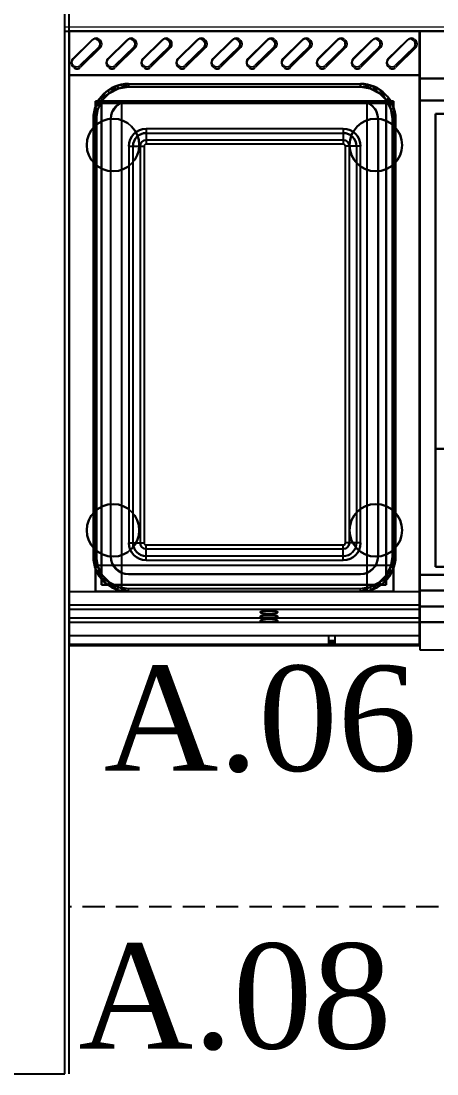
# Model space of a CAD drawing. Header units: millimetres. Extents: x -718 to 7948, y 6082 to 9415.
# Drawn here: x 5716.2 to 5763.7, y 7638.9 to 7759.2 of the extents above; entities that cross this region are included whole.
import ezdxf

# ---------------------------------------------------------------- set-up
doc = ezdxf.new("R2010")
doc.units = ezdxf.units.MM
doc.linetypes.add('DASHED', pattern=[19.05, 12.7, -6.35])
for name, color, linetype in [('-DWG_ANA', 7, 'Continuous'), ('BYT_SERAMİK', 200, 'Continuous'), ('dograma', 124, 'Continuous'), ('GÖRÜNÜŞ', 253, 'Continuous'), ('TARAMA', 252, 'Continuous'), ('ZZCAD_2D_FIG', 7, 'Continuous'), ('ZZCAD_3D_FIG', 7, 'Continuous'), ('ZZCAD_CONTOUR', 4, 'Continuous'), ('ZZCAD_VOLUME', 1, 'Continuous')]:
    doc.layers.add(name, color=color, linetype=linetype)
doc.layers.add('BYT_ALÇIPAN', color=20, linetype='Continuous', lineweight=13)
doc.layers.get('TARAMA').off()
doc.styles.get("Standard").update_dxf_attribs({"font": 'arial.ttf'})

# ---------------------------------------------------------------- blocks, each defined once
blk = doc.blocks.new('A$C20177BDF')
at = {"layer": 'ZZCAD_2D_FIG', "color": 0}
for p, q in [((0, 3.15), (0, 70.65)), ((0, 70.65), (80, 70.65)), ((80, 65.25), (0, 65.25)), ((0, 62.73), (80, 62.73)), ((78.2, 61.2), (1.8, 61.2)), ((1.8, 61.2), (1.8, 9.45)), ((14.7, 22.95), (1.8, 22.95)), ((14.7, 8.55), (0, 8.55)), ((1.8, 9.45), (14.7, 9.45)), ((80, 3.15), (0, 3.15))]:
    blk.add_line(p, q, dxfattribs=at)
at = {"layer": 'ZZCAD_3D_FIG', "color": 0}
for p, q in [((0, 4.95, 72.9), (0, 70.65, 72.9)), ((80, 62.73, 76.5), (0, 62.73, 76.5)), ((0, 8.55, 76.5), (80, 8.55, 76.5))]:
    blk.add_line(p, q, dxfattribs=at)
at = {"layer": 'ZZCAD_3D_FIG', "color": 0, "extrusion": (1, 0, 0)}
blk.add_line((0, 6.75, 61.02), (0, 6.75, 72.98), dxfattribs=at)
at = {"layer": 'ZZCAD_3D_FIG', "color": 0, "extrusion": (0, -1, 0)}
blk.add_line((0, 6.75, 60.3), (0, 6.75, 13.5), dxfattribs=at)
at = {"layer": 'ZZCAD_3D_FIG', "color": 0}
for points, invisible_edges in [([(0, 65.25, 76.5), (0, 65.25, 77.4), (0, 70.65, 79.2)], 12), ([(0, 70.65, 79.2), (0, 70.65, 13.5), (0, 3.15, 13.5)], 12), ([(0, 3.15, 13.5), (0, 70.65, 13.5), (80, 70.65, 13.5)], 12), ([(80, 70.65, 13.5), (80, 3.15, 13.5), (0, 3.15, 13.5)], 12), ([(0, 70.65, 13.5), (0, 70.65, 79.2), (80, 70.65, 79.2)], 12), ([(80, 70.65, 79.2), (80, 70.65, 13.5), (0, 70.65, 13.5)], 12), ([(80, 70.65, 79.2), (0, 70.65, 79.2), (80, 65.25, 77.4)], 2), ([(0, 70.65, 79.2), (0, 65.25, 77.4), (80, 65.25, 77.4)], 12), ([(0, 6.75, 60.3), (0, 6.75, 61.02), (0, 65.25, 76.5)], 14), ([(0, 4.95, 72.9), (0, 3.15, 76.5), (0, 65.25, 76.5)], 13), ([(0, 3.15, 76.5), (1.8, 61.2, 76.5), (0, 65.25, 76.5)], 3), ([(0, 65.25, 76.5), (1.8, 61.2, 76.5), (78.2, 61.2, 76.5)], 13), ([(0, 65.25, 76.5), (78.2, 61.2, 76.5), (80, 65.25, 76.5)], 3), ([(80, 65.25, 77.4), (0, 65.25, 77.4), (0, 65.25, 76.5)], 12), ([(0, 65.25, 76.5), (80, 65.25, 76.5), (80, 65.25, 77.4)], 12), ([(1.8, 61.2, 76.5), (0, 3.15, 76.5), (1.8, 9.45, 76.5)], 3), ([(1.8, 9.45, 76.5), (1.8, 61.2, 40.5), (1.8, 61.2, 76.5)], 1), ([(1.8, 61.2, 40.5), (1.8, 22.95, 63), (1.8, 22.95, 40.5)], 1), ([(78.2, 22.95, 40.5), (78.2, 61.2, 40.5), (1.8, 61.2, 40.5)], 12), ([(78.2, 22.95, 40.5), (1.8, 61.2, 40.5), (1.8, 22.95, 40.5)], 1), ([(78.2, 61.2, 40.5), (1.8, 61.2, 76.5), (1.8, 61.2, 40.5)], 1), ([(1.8, 61.2, 76.5), (78.2, 61.2, 40.5), (78.2, 61.2, 76.5)], 1), ([(1.8, 22.95, 63), (1.8, 9.45, 76.5), (1.8, 9.45, 67.5)], 1), ([(78.2, 9.45, 67.5), (78.2, 22.95, 63), (1.8, 9.45, 67.5)], 2), ([(78.2, 22.95, 63), (1.8, 22.95, 63), (1.8, 9.45, 67.5)], 12), ([(78.2, 22.95, 63), (1.8, 22.95, 40.5), (1.8, 22.95, 63)], 1), ([(78.2, 22.95, 63), (78.2, 22.95, 40.5), (1.8, 22.95, 40.5)], 12), ([(1.8, 9.45, 76.5), (0, 3.15, 76.5), (80, 3.15, 76.5)], 13), ([(1.8, 9.45, 76.5), (80, 3.15, 76.5), (78.2, 9.45, 76.5)], 3), ([(1.8, 9.45, 76.5), (78.2, 9.45, 67.5), (1.8, 9.45, 67.5)], 1), ([(78.2, 9.45, 67.5), (1.8, 9.45, 76.5), (78.2, 9.45, 76.5)], 1), ([(0, 6.75, 61.02), (0, 4.95, 64.44), (0, 4.95, 72.9)], 13), ([(0, 6.75, 61.02), (0, 3.15, 64.44), (0, 4.95, 64.44)], 13), ([(0, 6.75, 61.02), (0, 3.15, 61.02), (0, 3.15, 64.44)], 12), ([(0, 3.15, 13.5), (0, 3.15, 60.3), (0, 6.75, 60.3)], 12), ([(80, 3.15, 61.02), (0, 3.15, 61.02), (80, 6.75, 61.02)], 2), ([(80, 6.75, 61.02), (0, 3.15, 61.02), (0, 6.75, 61.02)], 1), ([(80, 6.75, 61.02), (0, 6.75, 61.02), (0, 6.75, 60.3)], 12), ([(80, 6.75, 61.02), (0, 6.75, 60.3), (80, 6.75, 60.3)], 1), ([(80, 3.15, 60.3), (0, 6.75, 60.3), (0, 3.15, 60.3)], 1), ([(0, 6.75, 60.3), (80, 3.15, 60.3), (80, 6.75, 60.3)], 1), ([(0, 4.95, 72.9), (0, 3.15, 72.9), (0, 3.15, 76.5)], 12), ([(80, 3.15, 72.9), (0, 3.15, 72.9), (0, 4.95, 72.9)], 12), ([(80, 3.15, 72.9), (0, 4.95, 72.9), (80, 4.95, 72.9)], 1), ([(80, 4.95, 64.44), (0, 4.95, 72.9), (0, 4.95, 64.44)], 1), ([(0, 4.95, 72.9), (80, 4.95, 64.44), (80, 4.95, 72.9)], 1), ([(80, 4.95, 64.44), (0, 3.15, 64.44), (80, 3.15, 64.44)], 1), ([(0, 3.15, 64.44), (80, 4.95, 64.44), (0, 4.95, 64.44)], 1), ([(80, 3.15, 60.3), (0, 3.15, 60.3), (0, 3.15, 13.5)], 12), ([(0, 3.15, 13.5), (80, 3.15, 13.5), (80, 3.15, 60.3)], 12), ([(80, 3.15, 64.44), (0, 3.15, 64.44), (80, 3.15, 61.02)], 2), ([(0, 3.15, 64.44), (0, 3.15, 61.02), (80, 3.15, 61.02)], 12), ([(80, 3.15, 76.5), (0, 3.15, 72.9), (80, 3.15, 72.9)], 1), ([(80, 3.15, 76.5), (0, 3.15, 76.5), (0, 3.15, 72.9)], 12)]:
    blk.add_3dface(points, dxfattribs=dict(at, invisible_edges=invisible_edges))
at = {"layer": 'ZZCAD_CONTOUR'}
for p, q in [((80, 70.65), (0, 70.65)), ((0, 70.65), (0, 0)), ((0, 0), (80, 0))]:
    blk.add_line(p, q, dxfattribs=at)
at = {"layer": 'ZZCAD_VOLUME', "color": 0}
for p, q in [((80, 70.65), (0, 70.65)), ((0, 70.65), (0, 0)), ((0, 0), (80, 0))]:
    blk.add_line(p, q, dxfattribs=at)
for points in [[(0, 0), (80, 0), (80, 70.65), (0, 70.65)], [(0, 0, 79.2), (80, 0, 79.2), (80, 70.65, 79.2), (0, 70.65, 79.2)]]:
    blk.add_3dface(points, dxfattribs=at)
blk = doc.blocks.new('A$C40AF36AE')
at = {"layer": 'ZZCAD_2D_FIG', "color": 7, "linetype": 'Continuous', "lineweight": -3}
for p, q in [((24.21, 79.6), (24.21, 84.6)), ((24.21, 84.6), (64.21, 84.6)), ((64.21, 79.6), (64.21, 84.6)), ((24.21, 15.6), (24.21, 79.6)), ((24.21, 79.6), (64.21, 79.6)), ((64.21, 15.6), (64.21, 79.6)), ((28.61, 77.84), (29.73, 78.41)), ((28.82, 77.54), (29.73, 78.41)), ((29.73, 78.41), (30.96, 78.6)), ((29.84, 78.06), (29.73, 78.41)), ((29.84, 78.06), (30.96, 78.6)), ((29.84, 78.06), (30.96, 78.24)), ((30.96, 78.24), (30.96, 78.6)), ((30.96, 78.6), (57.46, 78.6)), ((30.96, 78.24), (57.46, 78.24)), ((57.46, 78.24), (57.46, 78.6)), ((57.46, 78.6), (58.7, 78.41)), ((57.46, 78.24), (58.7, 78.41)), ((57.46, 78.24), (58.58, 78.06)), ((58.58, 78.06), (58.7, 78.41)), ((58.7, 78.41), (59.6, 77.54)), ((58.7, 78.41), (59.81, 77.84)), ((27.73, 76.95), (28.61, 77.84)), ((27.73, 76.95), (28.82, 77.54)), ((28.02, 76.74), (28.82, 77.54)), ((28.82, 77.54), (28.61, 77.84)), ((28.82, 77.54), (29.84, 78.06)), ((58.58, 78.06), (59.6, 77.54)), ((59.6, 77.54), (59.81, 77.84)), ((60.4, 76.74), (59.6, 77.54)), ((60.4, 76.74), (59.81, 77.84)), ((60.7, 76.95), (59.81, 77.84)), ((26.96, 74.6), (27.16, 75.84)), ((27.16, 75.84), (27.73, 76.95)), ((27.16, 75.84), (28.02, 76.74)), ((27.16, 75.84), (27.5, 75.73)), ((27.5, 75.73), (28.02, 76.74)), ((27.73, 76.95), (28.02, 76.74)), ((29.11, 75.37), (29.55, 76.02)), ((29.55, 76.02), (30.2, 76.45)), ((30.2, 76.45), (30.96, 76.6)), ((30.96, 76.6), (57.46, 76.6)), ((57.46, 76.6), (58.23, 76.45)), ((58.23, 76.45), (58.88, 76.02)), ((59.31, 75.37), (58.88, 76.02)), ((60.4, 76.74), (60.7, 76.95)), ((60.92, 75.73), (60.4, 76.74)), ((60.92, 75.73), (60.7, 76.95)), ((61.27, 75.84), (60.7, 76.95)), ((60.92, 75.73), (61.27, 75.84)), ((61.1, 74.6), (61.27, 75.84)), ((61.46, 74.6), (61.27, 75.84)), ((26.96, 74.6), (27.5, 75.73)), ((26.96, 24.6), (26.96, 74.6)), ((26.96, 74.6), (27.33, 74.6)), ((27.33, 74.6), (27.5, 75.73)), ((27.33, 24.6), (27.33, 74.6)), ((28.96, 74.6), (29.11, 75.37)), ((28.96, 24.6), (28.96, 74.6)), ((59.46, 74.6), (59.31, 75.37)), ((59.46, 24.6), (59.46, 74.6)), ((61.1, 74.6), (60.92, 75.73)), ((61.1, 24.6), (61.1, 74.6)), ((61.1, 74.6), (61.46, 74.6)), ((61.46, 24.6), (61.46, 74.6)), ((26.96, 24.6), (27.33, 24.6)), ((27.16, 23.37), (26.96, 24.6)), ((27.16, 23.37), (27.33, 24.6)), ((27.5, 23.48), (27.33, 24.6)), ((29.11, 23.84), (28.96, 24.6)), ((59.31, 23.84), (59.46, 24.6)), ((60.92, 23.48), (61.1, 24.6)), ((61.1, 24.6), (61.46, 24.6)), ((61.27, 23.37), (61.1, 24.6)), ((61.27, 23.37), (61.46, 24.6)), ((27.16, 23.37), (27.5, 23.48)), ((27.73, 22.25), (27.16, 23.37)), ((28.02, 22.46), (27.5, 23.48)), ((27.73, 22.25), (27.5, 23.48)), ((29.55, 23.19), (29.11, 23.84)), ((29.55, 23.19), (30.2, 22.75)), ((58.23, 22.75), (58.88, 23.19)), ((58.88, 23.19), (59.31, 23.84)), ((60.4, 22.46), (60.92, 23.48)), ((60.7, 22.25), (60.92, 23.48)), ((60.7, 22.25), (61.27, 23.37)), ((60.92, 23.48), (61.27, 23.37)), ((27.73, 22.25), (28.02, 22.46)), ((27.73, 22.25), (28.82, 21.66)), ((28.61, 21.37), (27.73, 22.25)), ((28.82, 21.66), (28.02, 22.46)), ((28.61, 21.37), (28.82, 21.66)), ((28.82, 21.66), (29.84, 21.14)), ((28.82, 21.66), (29.73, 20.8)), ((30.2, 22.75), (30.96, 22.6)), ((30.96, 22.6), (57.46, 22.6)), ((57.46, 22.6), (58.23, 22.75)), ((58.58, 21.14), (59.6, 21.66)), ((58.7, 20.8), (59.6, 21.66)), ((59.6, 21.66), (60.4, 22.46)), ((59.6, 21.66), (60.7, 22.25)), ((59.81, 21.37), (59.6, 21.66)), ((59.81, 21.37), (60.7, 22.25)), ((60.4, 22.46), (60.7, 22.25)), ((28.61, 21.37), (29.73, 20.8)), ((29.73, 20.8), (29.84, 21.14)), ((29.73, 20.8), (30.96, 20.6)), ((29.84, 21.14), (30.96, 20.97)), ((29.84, 21.14), (30.96, 20.6)), ((30.96, 20.6), (30.96, 20.97)), ((30.96, 20.97), (57.46, 20.97)), ((30.96, 20.6), (57.46, 20.6)), ((57.46, 20.97), (58.58, 21.14)), ((57.46, 20.6), (58.58, 21.14)), ((57.46, 20.6), (57.46, 20.97)), ((57.46, 20.6), (58.7, 20.8)), ((58.7, 20.8), (58.58, 21.14)), ((58.7, 20.8), (59.81, 21.37)), ((24.21, 14.6), (24.21, 15.6)), ((24.21, 15.6), (64.21, 15.6)), ((24.21, 14.6), (53.85, 14.6)), ((53.85, 15.03), (53.85, 15.6)), ((53.85, 14.44), (53.85, 15.03)), ((53.85, 15.03), (54.57, 15.03)), ((53.85, 14.44), (54.57, 14.44)), ((53.97, 14.75), (53.97, 14.99)), ((53.97, 14.99), (54.45, 14.99)), ((53.97, 14.87), (54.45, 14.87)), ((53.97, 14.75), (54.45, 14.75)), ((54.45, 14.75), (54.45, 14.99)), ((54.57, 15.03), (54.57, 15.6)), ((54.57, 14.44), (54.57, 15.03)), ((54.57, 14.6), (64.21, 14.6)), ((64.21, 14.6), (64.21, 15.6))]:
    blk.add_line(p, q, dxfattribs=at)
at = {"layer": 'ZZCAD_2D_FIG'}
for p, q in [((24.58, 81.32), (26.92, 83.66)), ((27.63, 83.66), (27.8, 83.5)), ((28.58, 81.32), (30.92, 83.66)), ((31.63, 83.66), (31.8, 83.5)), ((32.58, 81.32), (34.92, 83.66)), ((35.63, 83.66), (35.8, 83.5)), ((36.58, 81.32), (38.92, 83.66)), ((39.63, 83.66), (39.8, 83.5)), ((40.58, 81.32), (42.92, 83.66)), ((43.63, 83.66), (43.8, 83.5)), ((44.58, 81.32), (46.92, 83.66)), ((47.63, 83.66), (47.8, 83.5)), ((48.58, 81.32), (50.92, 83.66)), ((51.63, 83.66), (51.8, 83.5)), ((52.58, 81.32), (54.92, 83.66)), ((55.63, 83.66), (55.8, 83.5)), ((56.58, 81.32), (58.92, 83.66)), ((59.63, 83.66), (59.8, 83.5)), ((60.58, 81.32), (62.92, 83.66)), ((63.63, 83.66), (63.8, 83.5)), ((27.8, 82.79), (25.45, 80.45)), ((31.8, 82.79), (29.45, 80.45)), ((35.8, 82.79), (33.45, 80.45)), ((39.8, 82.79), (37.45, 80.45)), ((43.8, 82.79), (41.45, 80.45)), ((47.8, 82.79), (45.45, 80.45)), ((51.8, 82.79), (49.45, 80.45)), ((55.8, 82.79), (53.45, 80.45)), ((59.8, 82.79), (57.45, 80.45)), ((63.8, 82.79), (61.45, 80.45)), ((24.74, 80.45), (24.58, 80.61)), ((28.74, 80.45), (28.58, 80.61)), ((32.74, 80.45), (32.58, 80.61)), ((36.74, 80.45), (36.58, 80.61)), ((40.74, 80.45), (40.58, 80.61)), ((44.74, 80.45), (44.58, 80.61)), ((48.74, 80.45), (48.58, 80.61)), ((52.74, 80.45), (52.58, 80.61)), ((56.74, 80.45), (56.58, 80.61)), ((60.74, 80.45), (60.58, 80.61))]:
    blk.add_line(p, q, dxfattribs=at)
for centre, start, end in [((27.28, 83.31), 45, 135), ((27.44, 83.14), 315, 45), ((31.28, 83.31), 45, 135), ((31.44, 83.14), 315, 45), ((35.28, 83.31), 45, 135), ((35.44, 83.14), 315, 45), ((39.28, 83.31), 45, 135), ((39.44, 83.14), 315, 45), ((43.28, 83.31), 45, 135), ((43.44, 83.14), 315, 45), ((47.28, 83.31), 45, 135), ((47.44, 83.14), 315, 45), ((51.28, 83.31), 45, 135), ((51.44, 83.14), 315, 45), ((55.28, 83.31), 45, 135), ((55.44, 83.14), 315, 45), ((59.28, 83.31), 45, 135), ((59.44, 83.14), 315, 45), ((63.28, 83.31), 45, 135), ((63.44, 83.14), 315, 45), ((24.93, 80.97), 135, 225), ((28.93, 80.97), 135, 225), ((32.93, 80.97), 135, 225), ((36.93, 80.97), 135, 225), ((40.93, 80.97), 135, 225), ((44.93, 80.97), 135, 225), ((48.93, 80.97), 135, 225), ((52.93, 80.97), 135, 225), ((56.93, 80.97), 135, 225), ((60.93, 80.97), 135, 225), ((25.1, 80.8), 225, 315), ((29.1, 80.8), 225, 315), ((33.1, 80.8), 225, 315), ((37.1, 80.8), 225, 315), ((41.1, 80.8), 225, 315), ((45.1, 80.8), 225, 315), ((49.1, 80.8), 225, 315), ((53.1, 80.8), 225, 315), ((57.1, 80.8), 225, 315), ((61.1, 80.8), 225, 315)]:
    blk.add_arc(centre, 0.5, start, end, dxfattribs=at)
at = {"layer": 'ZZCAD_3D_FIG', "color": 0, "extrusion": (2.90677e-16, -1.49588e-16, -1)}
for p, q in [((24.21, 79.6, 62.5), (24.21, 84.6, 62.5)), ((24.21, 84.6, 62.5), (64.21, 84.6, 62.5)), ((64.21, 84.6, 62.5), (64.21, 79.6, 62.5)), ((24.21, 79.6, 62.5), (64.21, 79.6, 62.5))]:
    blk.add_line(p, q, dxfattribs=at)
at = {"layer": 'ZZCAD_3D_FIG', "color": 0, "extrusion": (-2.85032e-16, -0.196116, 0.980581)}
for p, q in [((24.21, 84.6, 100), (64.21, 84.6, 100)), ((24.21, 84.6, 100), (24.21, 79.6, 99)), ((64.21, 79.6, 99), (64.21, 84.6, 100)), ((24.21, 79.6, 99), (64.21, 79.6, 99))]:
    blk.add_line(p, q, dxfattribs=at)
at = {"layer": 'ZZCAD_3D_FIG', "color": 0, "extrusion": (6.45432e-32, 1, -2.22045e-16)}
for p, q in [((24.21, 84.6, 62.5), (64.21, 84.6, 62.5)), ((24.21, 84.6, 62.5), (24.21, 84.6, 100)), ((24.21, 84.6, 100), (64.21, 84.6, 100)), ((64.21, 84.6, 100), (64.21, 84.6, 62.5))]:
    blk.add_line(p, q, dxfattribs=at)
at = {"layer": 'ZZCAD_3D_FIG', "color": 0, "extrusion": (-1, 0, 0)}
for p, q in [((24.21, 84.6, 100), (24.21, 79.6, 99)), ((24.21, 84.6, 62.5), (24.21, 84.6, 100)), ((24.21, 79.6, 62.5), (24.21, 84.6, 62.5)), ((24.21, 79.6, 62.5), (24.21, 79.6, 15)), ((24.21, 20.6, 15), (24.21, 79.6, 15)), ((24.21, 79.6, 85), (24.21, 15.6, 85)), ((24.21, 79.6, 99), (24.21, 79.6, 85)), ((27.9, 21.39, 48.2), (27.9, 76.39, 48.2)), ((27.9, 76.39, 48), (27.9, 76.39, 48.2)), ((27.9, 76.39, 48), (27.9, 21.39, 48)), ((58.21, 76.6, 43), (58.21, 76.6, 48)), ((58.21, 20.6, 43), (58.21, 76.6, 43)), ((58.21, 20.6, 48), (58.21, 76.6, 48)), ((61.21, 20.6, 21), (61.21, 76.6, 21)), ((61.21, 20.6, 43), (61.21, 76.6, 43)), ((61.21, 76.6, 43), (61.21, 76.6, 21)), ((61.21, 76.6, 48), (61.21, 20.6, 48)), ((61.21, 76.6, 56), (61.21, 23.6, 56)), ((61.21, 76.6, 56), (61.21, 76.6, 48)), ((59.46, 24.6, 76), (59.46, 74.6, 76)), ((59.46, 74.6, 84), (59.46, 24.6, 84)), ((59.46, 74.6, 84), (59.46, 74.6, 76)), ((59.46, 24.6, 84), (59.46, 24.6, 76)), ((61.21, 20.6, 53), (61.21, 23.6, 53)), ((61.21, 23.6, 56), (61.21, 23.6, 53)), ((24.21, 20.6, 56), (24.21, 20.6, 15)), ((24.21, 14.6, 56), (24.21, 20.6, 56)), ((27.9, 21.39, 48), (27.9, 21.39, 48.2)), ((58.21, 20.6, 43), (58.21, 20.6, 48)), ((61.21, 20.6, 43), (61.21, 20.6, 21)), ((61.21, 20.6, 53), (61.21, 20.6, 48)), ((24.21, 19.1, 75), (24.21, 17.1, 63)), ((24.21, 18.6, 79), (24.21, 19.1, 75)), ((24.21, 17.6, 79), (24.21, 18.6, 79)), ((24.21, 15.6, 80), (24.21, 17.6, 79)), ((24.21, 17.1, 63), (24.21, 15.6, 61)), ((24.21, 15.6, 61), (24.21, 14.6, 56)), ((24.21, 15.6, 85), (24.21, 15.6, 80))]:
    blk.add_line(p, q, dxfattribs=at)
at = {"layer": 'ZZCAD_3D_FIG', "color": 0, "extrusion": (1, 0, 0)}
for p, q in [((64.21, 84.6, 62.5), (64.21, 79.6, 62.5)), ((64.21, 84.6, 100), (64.21, 84.6, 62.5)), ((64.21, 79.6, 99), (64.21, 84.6, 100)), ((64.21, 79.6, 85), (64.21, 79.6, 99)), ((64.21, 15.6, 85), (64.21, 79.6, 85)), ((64.21, 20.6, 15), (64.21, 79.6, 15)), ((64.21, 79.6, 62.5), (64.21, 79.6, 15)), ((27.21, 76.6, 21), (27.21, 20.6, 21)), ((27.21, 76.6, 43), (27.21, 76.6, 21)), ((27.21, 76.6, 43), (27.21, 20.6, 43)), ((27.21, 20.6, 48), (27.21, 76.6, 48)), ((27.21, 76.6, 56), (27.21, 76.6, 48)), ((27.21, 23.6, 56), (27.21, 76.6, 56)), ((30.21, 76.6, 48), (30.21, 76.6, 43)), ((30.21, 20.6, 48), (30.21, 76.6, 48)), ((30.21, 20.6, 43), (30.21, 76.6, 43)), ((60.4, 76.39, 48.2), (60.4, 21.39, 48.2)), ((60.4, 21.39, 48), (60.4, 76.39, 48)), ((60.4, 76.39, 48), (60.4, 76.39, 48.2)), ((28.96, 24.6, 76), (28.96, 74.6, 76)), ((28.96, 74.6, 84), (28.96, 74.6, 76)), ((28.96, 24.6, 84), (28.96, 74.6, 84)), ((28.96, 24.6, 84), (28.96, 24.6, 76)), ((27.21, 23.6, 53), (27.21, 23.6, 56)), ((27.21, 20.6, 53), (27.21, 23.6, 53)), ((27.21, 20.6, 21), (27.21, 20.6, 43)), ((27.21, 20.6, 48), (27.21, 20.6, 53)), ((30.21, 20.6, 43), (30.21, 20.6, 48)), ((60.4, 21.39, 48), (60.4, 21.39, 48.2)), ((64.21, 20.6, 56), (64.21, 14.6, 56)), ((64.21, 20.6, 56), (64.21, 20.6, 15)), ((64.21, 19.1, 75), (64.21, 18.6, 79)), ((64.21, 17.1, 63), (64.21, 19.1, 75)), ((64.21, 18.6, 79), (64.21, 17.6, 79)), ((64.21, 17.6, 79), (64.21, 15.6, 80)), ((64.21, 15.6, 61), (64.21, 17.1, 63)), ((64.21, 15.6, 80), (64.21, 15.6, 85)), ((64.21, 14.6, 56), (64.21, 15.6, 61))]:
    blk.add_line(p, q, dxfattribs=at)
at = {"layer": 'ZZCAD_3D_FIG', "color": 0, "extrusion": (-2.5258e-16, -0.196116, 0.980581)}
for p, q in [((24.6, 81.46, 99.37), (26.77, 83.58, 99.8)), ((27.48, 83.58, 99.8), (27.58, 83.48, 99.78)), ((28.6, 81.46, 99.37), (30.77, 83.58, 99.8)), ((31.48, 83.58, 99.8), (31.58, 83.48, 99.78)), ((32.6, 81.46, 99.37), (34.77, 83.58, 99.8)), ((35.48, 83.58, 99.8), (35.58, 83.48, 99.78)), ((36.6, 81.46, 99.37), (38.77, 83.58, 99.8)), ((39.48, 83.58, 99.8), (39.58, 83.48, 99.78)), ((40.6, 81.46, 99.37), (42.77, 83.58, 99.8)), ((43.48, 83.58, 99.8), (43.58, 83.48, 99.78)), ((44.6, 81.46, 99.37), (46.77, 83.58, 99.8)), ((47.48, 83.58, 99.8), (47.58, 83.48, 99.78)), ((48.6, 81.46, 99.37), (50.77, 83.58, 99.8)), ((51.48, 83.58, 99.8), (51.58, 83.48, 99.78)), ((52.6, 81.46, 99.37), (54.77, 83.58, 99.8)), ((55.48, 83.58, 99.8), (55.58, 83.48, 99.78)), ((56.6, 81.46, 99.37), (58.77, 83.58, 99.8)), ((59.48, 83.58, 99.8), (59.58, 83.48, 99.78)), ((60.6, 81.46, 99.37), (62.77, 83.58, 99.8)), ((63.48, 83.58, 99.8), (63.58, 83.48, 99.78)), ((27.58, 82.79, 99.64), (25.41, 80.67, 99.22)), ((31.58, 82.79, 99.64), (29.41, 80.67, 99.22)), ((35.58, 82.79, 99.64), (33.41, 80.67, 99.22)), ((39.58, 82.79, 99.64), (37.41, 80.67, 99.22)), ((43.58, 82.79, 99.64), (41.41, 80.67, 99.22)), ((47.58, 82.79, 99.64), (45.41, 80.67, 99.22)), ((51.58, 82.79, 99.64), (49.41, 80.67, 99.22)), ((55.58, 82.79, 99.64), (53.41, 80.67, 99.22)), ((59.58, 82.79, 99.64), (57.41, 80.67, 99.22)), ((63.58, 82.79, 99.64), (61.41, 80.67, 99.22)), ((24.71, 80.67, 99.22), (24.6, 80.76, 99.24)), ((28.71, 80.67, 99.22), (28.6, 80.76, 99.24)), ((32.71, 80.67, 99.22), (32.6, 80.76, 99.24)), ((36.71, 80.67, 99.22), (36.6, 80.76, 99.24)), ((40.71, 80.67, 99.22), (40.6, 80.76, 99.24)), ((44.71, 80.67, 99.22), (44.6, 80.76, 99.24)), ((48.71, 80.67, 99.22), (48.6, 80.76, 99.24)), ((52.71, 80.67, 99.22), (52.6, 80.76, 99.24)), ((56.71, 80.67, 99.22), (56.6, 80.76, 99.24)), ((60.71, 80.67, 99.22), (60.6, 80.76, 99.24))]:
    blk.add_line(p, q, dxfattribs=at)
at = {"layer": 'ZZCAD_3D_FIG', "color": 0}
for p, q in [((64.21, 79.6, 85), (24.21, 79.6, 85)), ((24.21, 79.6, 85), (24.21, 15.6, 85)), ((64.21, 15.6, 85), (64.21, 79.6, 85)), ((30.96, 78.6, 85), (30.96, 78.24, 84)), ((30.96, 78.6, 85), (57.46, 78.6, 85)), ((57.46, 78.24, 84), (30.96, 78.24, 84)), ((57.46, 78.6, 85), (57.46, 78.24, 84)), ((27.21, 76.6, 48), (30.21, 76.6, 48)), ((27.21, 20.6, 48), (27.21, 76.6, 48)), ((61.21, 76.6, 21), (27.21, 76.6, 21)), ((27.21, 76.6, 21), (27.21, 20.6, 21)), ((27.9, 21.39, 48.2), (27.9, 76.39, 48.2)), ((27.9, 76.39, 48.2), (60.4, 76.39, 48.2)), ((30.21, 20.6, 48), (30.21, 76.6, 48)), ((30.96, 76.6, 84), (30.96, 76.6, 76)), ((30.96, 76.6, 84), (57.46, 76.6, 84)), ((30.96, 76.6, 76), (57.46, 76.6, 76)), ((57.46, 76.6, 84), (57.46, 76.6, 76)), ((58.21, 76.6, 48), (61.21, 76.6, 48)), ((58.21, 20.6, 48), (58.21, 76.6, 48)), ((60.4, 76.39, 48.2), (60.4, 21.39, 48.2)), ((61.21, 76.6, 48), (61.21, 20.6, 48)), ((61.21, 20.6, 21), (61.21, 76.6, 21)), ((26.96, 74.6, 85), (27.33, 74.6, 84)), ((26.96, 24.6, 85), (26.96, 74.6, 85)), ((27.33, 74.6, 84), (27.33, 24.6, 84)), ((28.96, 74.6, 84), (28.96, 74.6, 76)), ((28.96, 24.6, 84), (28.96, 74.6, 84)), ((28.96, 24.6, 76), (28.96, 74.6, 76)), ((59.46, 74.6, 84), (59.46, 74.6, 76)), ((59.46, 74.6, 84), (59.46, 24.6, 84)), ((59.46, 24.6, 76), (59.46, 74.6, 76)), ((61.46, 74.6, 85), (61.1, 74.6, 84)), ((61.1, 24.6, 84), (61.1, 74.6, 84)), ((61.46, 74.6, 85), (61.46, 24.6, 85)), ((32.99, 73.45, 48), (32.99, 72.16, 33.2)), ((55.5, 73.45, 48), (55.5, 72.16, 33.2)), ((32.99, 72.97, 48.2), (32.99, 71.7, 33.7)), ((32.99, 72.97, 48.2), (55.5, 72.97, 48.2)), ((55.5, 72.97, 48.2), (55.5, 71.7, 33.7)), ((31, 71.47, 48), (32.3, 71.47, 33.2)), ((31.49, 71.47, 48.2), (32.75, 71.47, 33.7)), ((31.49, 26.16, 48.2), (31.49, 71.47, 48.2)), ((32.75, 71.47, 33.7), (32.75, 26.16, 33.7)), ((55.5, 71.7, 33.7), (32.99, 71.7, 33.7)), ((57, 71.47, 48.2), (55.73, 71.47, 33.7)), ((55.73, 26.16, 33.7), (55.73, 71.47, 33.7)), ((57.48, 71.47, 48), (56.19, 71.47, 33.2)), ((57, 71.47, 48.2), (57, 26.16, 48.2)), ((31, 26.16, 48), (32.3, 26.16, 33.2)), ((31.49, 26.16, 48.2), (32.75, 26.16, 33.7)), ((32.99, 24.66, 48.2), (32.99, 25.93, 33.7)), ((32.99, 25.93, 33.7), (55.5, 25.93, 33.7)), ((32.99, 24.18, 48), (32.99, 25.47, 33.2)), ((55.5, 24.66, 48.2), (55.5, 25.93, 33.7)), ((55.5, 24.18, 48), (55.5, 25.47, 33.2)), ((57, 26.16, 48.2), (55.73, 26.16, 33.7)), ((57.48, 26.16, 48), (56.19, 26.16, 33.2)), ((26.96, 24.6, 85), (27.33, 24.6, 84)), ((28.96, 24.6, 84), (28.96, 24.6, 76)), ((55.5, 24.66, 48.2), (32.99, 24.66, 48.2)), ((59.46, 24.6, 84), (59.46, 24.6, 76)), ((61.46, 24.6, 85), (61.1, 24.6, 84)), ((30.96, 22.6, 84), (30.96, 22.6, 76)), ((57.46, 22.6, 84), (30.96, 22.6, 84)), ((57.46, 22.6, 76), (30.96, 22.6, 76)), ((57.46, 22.6, 84), (57.46, 22.6, 76)), ((30.21, 20.6, 48), (27.21, 20.6, 48)), ((27.21, 20.6, 21), (61.21, 20.6, 21)), ((60.4, 21.39, 48.2), (27.9, 21.39, 48.2)), ((30.96, 20.6, 85), (30.96, 20.97, 84)), ((30.96, 20.97, 84), (57.46, 20.97, 84)), ((57.46, 20.6, 85), (30.96, 20.6, 85)), ((57.46, 20.6, 85), (57.46, 20.97, 84)), ((58.21, 20.6, 48), (61.21, 20.6, 48)), ((24.21, 15.6, 85), (64.21, 15.6, 85))]:
    blk.add_line(p, q, dxfattribs=at)
at = {"layer": 'ZZCAD_3D_FIG', "color": 0, "extrusion": (-5.90109e-32, -1, 2.03012e-16)}
for p, q in [((24.21, 79.6, 99), (64.21, 79.6, 99)), ((24.21, 79.6, 99), (24.21, 79.6, 85)), ((64.21, 79.6, 85), (24.21, 79.6, 85)), ((64.21, 79.6, 85), (64.21, 79.6, 99))]:
    blk.add_line(p, q, dxfattribs=at)
at = {"layer": 'ZZCAD_3D_FIG', "color": 0, "extrusion": (0, 1, 0)}
for p, q in [((24.21, 79.6, 62.5), (64.21, 79.6, 62.5)), ((64.21, 79.6, 15), (24.21, 79.6, 15)), ((24.21, 79.6, 62.5), (24.21, 79.6, 15)), ((64.21, 79.6, 62.5), (64.21, 79.6, 15)), ((27.21, 23.6, 53), (27.21, 23.6, 56)), ((61.21, 23.6, 56), (27.21, 23.6, 56)), ((61.21, 23.6, 53), (27.21, 23.6, 53)), ((61.21, 23.6, 56), (61.21, 23.6, 53))]:
    blk.add_line(p, q, dxfattribs=at)
at = {"layer": 'ZZCAD_3D_FIG', "color": 0, "extrusion": (0, 0, -1)}
for p, q in [((24.21, 20.6, 15), (24.21, 79.6, 15)), ((64.21, 79.6, 15), (24.21, 79.6, 15)), ((64.21, 20.6, 15), (64.21, 79.6, 15)), ((27.21, 23.6, 56), (27.21, 76.6, 56)), ((27.21, 76.6, 56), (61.21, 76.6, 56)), ((30.21, 76.6, 43), (27.21, 76.6, 43)), ((27.21, 76.6, 43), (27.21, 20.6, 43)), ((27.9, 76.39, 48), (27.9, 21.39, 48)), ((60.4, 76.39, 48), (27.9, 76.39, 48)), ((30.21, 20.6, 43), (30.21, 76.6, 43)), ((61.21, 76.6, 43), (58.21, 76.6, 43)), ((58.21, 20.6, 43), (58.21, 76.6, 43)), ((60.4, 21.39, 48), (60.4, 76.39, 48)), ((61.21, 76.6, 56), (61.21, 23.6, 56)), ((61.21, 20.6, 43), (61.21, 76.6, 43)), ((55.5, 73.45, 48), (32.99, 73.45, 48)), ((55.5, 72.16, 33.2), (32.99, 72.16, 33.2)), ((31, 71.47, 48), (31, 26.16, 48)), ((32.3, 71.47, 33.2), (32.3, 26.16, 33.2)), ((56.19, 26.16, 33.2), (56.19, 71.47, 33.2)), ((57.48, 26.16, 48), (57.48, 71.47, 48)), ((32.99, 25.47, 33.2), (55.5, 25.47, 33.2)), ((32.99, 24.18, 48), (55.5, 24.18, 48)), ((61.21, 23.6, 56), (27.21, 23.6, 56)), ((27.21, 20.6, 53), (27.21, 23.6, 53)), ((61.21, 23.6, 53), (27.21, 23.6, 53)), ((61.21, 20.6, 53), (61.21, 23.6, 53)), ((24.21, 20.6, 15), (64.21, 20.6, 15)), ((27.21, 20.6, 43), (30.21, 20.6, 43)), ((27.21, 20.6, 53), (61.21, 20.6, 53)), ((27.9, 21.39, 48), (60.4, 21.39, 48)), ((61.21, 20.6, 43), (58.21, 20.6, 43))]:
    blk.add_line(p, q, dxfattribs=at)
at = {"layer": 'ZZCAD_3D_FIG', "color": 0, "extrusion": (-1, 1.22461e-16, -2.22045e-16)}
for p, q in [((24.21, 18.6, 79), (24.21, 79.6, 79)), ((24.21, 79.6, 85), (24.21, 79.6, 62.5)), ((64.21, 18.6, 79), (64.21, 79.6, 79)), ((64.21, 79.6, 85), (64.21, 79.6, 62.5)), ((24.21, 20.6, 56), (24.21, 20.6, 79)), ((64.21, 20.6, 56), (64.21, 20.6, 79))]:
    blk.add_line(p, q, dxfattribs=at)
at = {"layer": 'ZZCAD_3D_FIG', "color": 0, "extrusion": (0, -0.939693, 0.34202)}
for p, q in [((30.96, 78.6, 85), (57.46, 78.6, 85)), ((30.96, 78.6, 85), (30.96, 78.24, 84)), ((57.46, 78.24, 84), (30.96, 78.24, 84)), ((57.46, 78.6, 85), (57.46, 78.24, 84))]:
    blk.add_line(p, q, dxfattribs=at)
at = {"layer": 'ZZCAD_3D_FIG', "color": 0, "extrusion": (0, -1, 0)}
for p, q in [((61.21, 76.6, 21), (27.21, 76.6, 21)), ((27.21, 76.6, 56), (61.21, 76.6, 56)), ((27.21, 76.6, 56), (27.21, 76.6, 48)), ((27.21, 76.6, 48), (30.21, 76.6, 48)), ((30.21, 76.6, 43), (27.21, 76.6, 43)), ((27.21, 76.6, 43), (27.21, 76.6, 21)), ((30.21, 76.6, 48), (30.21, 76.6, 43)), ((30.96, 76.6, 76), (57.46, 76.6, 76)), ((30.96, 76.6, 84), (57.46, 76.6, 84)), ((30.96, 76.6, 84), (30.96, 76.6, 76)), ((57.46, 76.6, 84), (57.46, 76.6, 76)), ((61.21, 76.6, 43), (58.21, 76.6, 43)), ((58.21, 76.6, 43), (58.21, 76.6, 48)), ((58.21, 76.6, 48), (61.21, 76.6, 48)), ((61.21, 76.6, 43), (61.21, 76.6, 21)), ((61.21, 76.6, 56), (61.21, 76.6, 48)), ((24.21, 20.6, 56), (24.21, 20.6, 15)), ((24.21, 20.6, 15), (64.21, 20.6, 15)), ((24.21, 20.6, 56), (64.21, 20.6, 56)), ((27.21, 20.6, 21), (61.21, 20.6, 21)), ((27.21, 20.6, 21), (27.21, 20.6, 43)), ((27.21, 20.6, 43), (30.21, 20.6, 43)), ((30.21, 20.6, 48), (27.21, 20.6, 48)), ((27.21, 20.6, 48), (27.21, 20.6, 53)), ((27.21, 20.6, 53), (61.21, 20.6, 53)), ((60.4, 21.39, 48.2), (27.9, 21.39, 48.2)), ((27.9, 21.39, 48), (27.9, 21.39, 48.2)), ((27.9, 21.39, 48), (60.4, 21.39, 48)), ((30.21, 20.6, 43), (30.21, 20.6, 48)), ((58.21, 20.6, 48), (61.21, 20.6, 48)), ((58.21, 20.6, 43), (58.21, 20.6, 48)), ((61.21, 20.6, 43), (58.21, 20.6, 43)), ((60.4, 21.39, 48), (60.4, 21.39, 48.2)), ((61.21, 20.6, 53), (61.21, 20.6, 48)), ((61.21, 20.6, 43), (61.21, 20.6, 21)), ((64.21, 20.6, 56), (64.21, 20.6, 15)), ((24.21, 15.6, 85), (24.21, 15.6, 80)), ((24.21, 15.6, 80), (64.21, 15.6, 80)), ((24.21, 15.6, 85), (64.21, 15.6, 85)), ((64.21, 15.6, 80), (64.21, 15.6, 85))]:
    blk.add_line(p, q, dxfattribs=at)
at = {"layer": 'ZZCAD_3D_FIG', "color": 0, "extrusion": (7.652e-17, 1, 0)}
for p, q in [((27.9, 76.39, 48.2), (60.4, 76.39, 48.2)), ((60.4, 76.39, 48), (27.9, 76.39, 48)), ((27.9, 76.39, 48), (27.9, 76.39, 48.2)), ((60.4, 76.39, 48), (60.4, 76.39, 48.2))]:
    blk.add_line(p, q, dxfattribs=at)
at = {"layer": 'ZZCAD_3D_FIG', "color": 0, "extrusion": (0.939693, 0, 0.34202)}
for p, q in [((26.96, 74.6, 85), (27.33, 74.6, 84)), ((26.96, 24.6, 85), (26.96, 74.6, 85)), ((27.33, 74.6, 84), (27.33, 24.6, 84)), ((26.96, 24.6, 85), (27.33, 24.6, 84))]:
    blk.add_line(p, q, dxfattribs=at)
at = {"layer": 'ZZCAD_3D_FIG', "color": 0, "extrusion": (-0.939693, 0, 0.34202)}
for p, q in [((61.1, 24.6, 84), (61.1, 74.6, 84)), ((61.46, 74.6, 85), (61.1, 74.6, 84)), ((61.46, 74.6, 85), (61.46, 24.6, 85)), ((61.46, 24.6, 85), (61.1, 24.6, 84))]:
    blk.add_line(p, q, dxfattribs=at)
at = {"layer": 'ZZCAD_3D_FIG', "color": 0, "extrusion": (-6.28841e-17, 0.996195, -0.087156)}
for p, q in [((55.5, 73.45, 48), (32.99, 73.45, 48)), ((32.99, 73.45, 48), (32.99, 72.16, 33.2)), ((55.5, 73.45, 48), (55.5, 72.16, 33.2)), ((55.5, 72.16, 33.2), (32.99, 72.16, 33.2))]:
    blk.add_line(p, q, dxfattribs=at)
at = {"layer": 'ZZCAD_3D_FIG', "color": 0, "extrusion": (1.1948e-15, -0.996195, 0.087156)}
for p, q in [((32.99, 72.97, 48.2), (55.5, 72.97, 48.2)), ((32.99, 72.97, 48.2), (32.99, 71.7, 33.7)), ((55.5, 72.97, 48.2), (55.5, 71.7, 33.7)), ((55.5, 71.7, 33.7), (32.99, 71.7, 33.7))]:
    blk.add_line(p, q, dxfattribs=at)
at = {"layer": 'ZZCAD_3D_FIG', "color": 0, "extrusion": (-0.996195, 0, -0.087156)}
for p, q in [((31, 71.47, 48), (31, 26.16, 48)), ((31, 71.47, 48), (32.3, 71.47, 33.2)), ((32.3, 71.47, 33.2), (32.3, 26.16, 33.2)), ((31, 26.16, 48), (32.3, 26.16, 33.2))]:
    blk.add_line(p, q, dxfattribs=at)
at = {"layer": 'ZZCAD_3D_FIG', "color": 0, "extrusion": (0.996195, -1.09668e-15, 0.087156)}
for p, q in [((31.49, 71.47, 48.2), (32.75, 71.47, 33.7)), ((31.49, 26.16, 48.2), (31.49, 71.47, 48.2)), ((32.75, 71.47, 33.7), (32.75, 26.16, 33.7)), ((31.49, 26.16, 48.2), (32.75, 26.16, 33.7))]:
    blk.add_line(p, q, dxfattribs=at)
at = {"layer": 'ZZCAD_3D_FIG', "color": 0, "extrusion": (-0.996195, 1.09668e-15, 0.087156)}
for p, q in [((55.73, 26.16, 33.7), (55.73, 71.47, 33.7)), ((57, 71.47, 48.2), (55.73, 71.47, 33.7)), ((57, 71.47, 48.2), (57, 26.16, 48.2)), ((57, 26.16, 48.2), (55.73, 26.16, 33.7))]:
    blk.add_line(p, q, dxfattribs=at)
at = {"layer": 'ZZCAD_3D_FIG', "color": 0, "extrusion": (0.996195, 0, -0.087156)}
for p, q in [((56.19, 26.16, 33.2), (56.19, 71.47, 33.2)), ((57.48, 71.47, 48), (56.19, 71.47, 33.2)), ((57.48, 26.16, 48), (57.48, 71.47, 48)), ((57.48, 26.16, 48), (56.19, 26.16, 33.2))]:
    blk.add_line(p, q, dxfattribs=at)
at = {"layer": 'ZZCAD_3D_FIG', "color": 0, "extrusion": (-1.25768e-15, 0.996195, 0.087156)}
for p, q in [((32.99, 25.93, 33.7), (55.5, 25.93, 33.7)), ((32.99, 24.66, 48.2), (32.99, 25.93, 33.7)), ((55.5, 24.66, 48.2), (55.5, 25.93, 33.7)), ((55.5, 24.66, 48.2), (32.99, 24.66, 48.2))]:
    blk.add_line(p, q, dxfattribs=at)
at = {"layer": 'ZZCAD_3D_FIG', "color": 0, "extrusion": (0, -0.996195, -0.087156)}
for p, q in [((32.99, 24.18, 48), (32.99, 25.47, 33.2)), ((32.99, 25.47, 33.2), (55.5, 25.47, 33.2)), ((55.5, 24.18, 48), (55.5, 25.47, 33.2)), ((32.99, 24.18, 48), (55.5, 24.18, 48))]:
    blk.add_line(p, q, dxfattribs=at)
at = {"layer": 'ZZCAD_3D_FIG', "color": 0, "extrusion": (4.29007e-16, 1, 0)}
for p, q in [((57.46, 22.6, 76), (30.96, 22.6, 76)), ((30.96, 22.6, 84), (30.96, 22.6, 76)), ((57.46, 22.6, 84), (30.96, 22.6, 84)), ((57.46, 22.6, 84), (57.46, 22.6, 76))]:
    blk.add_line(p, q, dxfattribs=at)
at = {"layer": 'ZZCAD_3D_FIG', "color": 0, "extrusion": (2.90677e-16, -2.22045e-16, -1)}
for p, q in [((24.21, 20.6, 56), (64.21, 20.6, 56)), ((24.21, 14.6, 56), (24.21, 20.6, 56)), ((64.21, 20.6, 56), (64.21, 14.6, 56)), ((24.21, 14.6, 56), (64.21, 14.6, 56))]:
    blk.add_line(p, q, dxfattribs=at)
at = {"layer": 'ZZCAD_3D_FIG', "color": 0, "extrusion": (4.03135e-16, 0.939693, 0.34202)}
for p, q in [((30.96, 20.97, 84), (57.46, 20.97, 84)), ((30.96, 20.6, 85), (30.96, 20.97, 84)), ((57.46, 20.6, 85), (30.96, 20.6, 85)), ((57.46, 20.6, 85), (57.46, 20.97, 84))]:
    blk.add_line(p, q, dxfattribs=at)
at = {"layer": 'ZZCAD_3D_FIG', "color": 0, "extrusion": (3.6054e-17, -0.992278, -0.124035)}
for p, q in [((24.21, 18.6, 79), (24.21, 19.1, 75)), ((24.21, 19.1, 75), (64.21, 19.1, 75)), ((24.21, 18.6, 79), (64.21, 18.6, 79)), ((64.21, 19.1, 75), (64.21, 18.6, 79))]:
    blk.add_line(p, q, dxfattribs=at)
at = {"layer": 'ZZCAD_3D_FIG', "color": 0, "extrusion": (-4.77869e-17, -0.986394, 0.164399)}
for p, q in [((24.21, 19.1, 75), (64.21, 19.1, 75)), ((24.21, 19.1, 75), (24.21, 17.1, 63)), ((64.21, 17.1, 63), (64.21, 19.1, 75)), ((24.21, 17.1, 63), (64.21, 17.1, 63))]:
    blk.add_line(p, q, dxfattribs=at)
at = {"layer": 'ZZCAD_3D_FIG', "color": 0, "extrusion": (2.90677e-16, -3.55964e-32, -1)}
for p, q in [((24.21, 17.6, 79), (24.21, 18.6, 79)), ((24.21, 18.6, 79), (64.21, 18.6, 79)), ((64.21, 18.6, 79), (64.21, 17.6, 79)), ((24.21, 17.6, 79), (64.21, 17.6, 79))]:
    blk.add_line(p, q, dxfattribs=at)
at = {"layer": 'ZZCAD_3D_FIG', "color": 0, "extrusion": (2.59989e-16, -0.447214, -0.894427)}
for p, q in [((24.21, 15.6, 80), (24.21, 17.6, 79)), ((24.21, 17.6, 79), (64.21, 17.6, 79)), ((64.21, 17.6, 79), (64.21, 15.6, 80)), ((24.21, 15.6, 80), (64.21, 15.6, 80))]:
    blk.add_line(p, q, dxfattribs=at)
at = {"layer": 'ZZCAD_3D_FIG', "color": 0, "extrusion": (-1.74406e-16, -0.8, 0.6)}
for p, q in [((24.21, 17.1, 63), (64.21, 17.1, 63)), ((24.21, 17.1, 63), (24.21, 15.6, 61)), ((64.21, 15.6, 61), (64.21, 17.1, 63)), ((24.21, 15.6, 61), (64.21, 15.6, 61))]:
    blk.add_line(p, q, dxfattribs=at)
at = {"layer": 'ZZCAD_3D_FIG', "color": 0, "extrusion": (-5.70064e-17, -0.980581, 0.196116)}
for p, q in [((24.21, 15.6, 61), (64.21, 15.6, 61)), ((24.21, 15.6, 61), (24.21, 14.6, 56)), ((24.21, 14.6, 56), (64.21, 14.6, 56)), ((64.21, 14.6, 56), (64.21, 15.6, 61))]:
    blk.add_line(p, q, dxfattribs=at)
at = {"layer": 'ZZCAD_3D_FIG', "color": 0, "extrusion": (0, 0, -1)}
for centre in [(-29.21, 71.6, 0), (-29.21, 71.6, -15), (-29.21, 71.6, 0), (-59.21, 71.6, 0), (-29.21, 27.6, 0), (-29.21, 27.6, -15), (-29.21, 27.6, 0), (-59.21, 27.6, 0)]:
    blk.add_circle(centre, 3, dxfattribs=at)
at = {"layer": 'ZZCAD_3D_FIG', "color": 0}
for centre in [(29.21, 71.6, 15), (59.21, 71.6, 0), (59.21, 71.6, 15), (59.21, 71.6, 15), (29.21, 27.6, 15), (59.21, 27.6, 0), (59.21, 27.6, 15), (59.21, 27.6, 15)]:
    blk.add_circle(centre, 3, dxfattribs=at)
at = {"layer": 'ZZCAD_3D_FIG', "color": 0, "extrusion": (-5.84063e-17, -0.986394, 0.164399)}
for centre in [(47.02, 71.85, -6.51), (47.02, 69.02, -6.51)]:
    blk.add_circle(centre, 1, dxfattribs=at)
at = {"layer": 'ZZCAD_3D_FIG', "color": 0, "extrusion": (5.84063e-16, 0.986394, -0.164399)}
for centre in [(-47.02, 71.85, 6.51), (-47.02, 69.02, 6.51)]:
    blk.add_circle(centre, 1, dxfattribs=at)
at = {"layer": 'ZZCAD_3D_FIG', "color": 0, "extrusion": (5.84063e-17, 0.986394, -0.164399)}
for centre in [(-47.02, 71.85, 6.01), (-47.02, 69.02, 6.01)]:
    blk.add_circle(centre, 1, dxfattribs=at)
at = {"layer": 'ZZCAD_3D_FIG', "color": 0, "extrusion": (-7.10543e-16, -0.986394, 0.164399)}
for centre in [(47.02, 71.85, -6.01), (47.02, 69.02, -6.01)]:
    blk.add_circle(centre, 1, dxfattribs=at)
at = {"layer": 'ZZCAD_3D_FIG', "color": 0, "extrusion": (-2.5258e-16, -0.196116, 0.980581)}
for centre, start, end in [((27.13, 101.18, 81.47), 45, 135), ((27.23, 101.08, 81.47), 315, 45), ((31.13, 101.18, 81.47), 45, 135), ((31.23, 101.08, 81.47), 315, 45), ((35.13, 101.18, 81.47), 45, 135), ((35.23, 101.08, 81.47), 315, 45), ((39.13, 101.18, 81.47), 45, 135), ((39.23, 101.08, 81.47), 315, 45), ((43.13, 101.18, 81.47), 45, 135), ((43.23, 101.08, 81.47), 315, 45), ((47.13, 101.18, 81.47), 45, 135), ((47.23, 101.08, 81.47), 315, 45), ((51.13, 101.18, 81.47), 45, 135), ((51.23, 101.08, 81.47), 315, 45), ((55.13, 101.18, 81.47), 45, 135), ((55.23, 101.08, 81.47), 315, 45), ((59.13, 101.18, 81.47), 45, 135), ((59.23, 101.08, 81.47), 315, 45), ((63.13, 101.18, 81.47), 45, 135), ((63.23, 101.08, 81.47), 315, 45), ((24.96, 99.01, 81.47), 135, 225), ((25.06, 98.91, 81.47), 225, 315), ((28.96, 99.01, 81.47), 135, 225), ((29.06, 98.91, 81.47), 225, 315), ((32.96, 99.01, 81.47), 135, 225), ((33.06, 98.91, 81.47), 225, 315), ((36.96, 99.01, 81.47), 135, 225), ((37.06, 98.91, 81.47), 225, 315), ((40.96, 99.01, 81.47), 135, 225), ((41.06, 98.91, 81.47), 225, 315), ((44.96, 99.01, 81.47), 135, 225), ((45.06, 98.91, 81.47), 225, 315), ((48.96, 99.01, 81.47), 135, 225), ((49.06, 98.91, 81.47), 225, 315), ((52.96, 99.01, 81.47), 135, 225), ((53.06, 98.91, 81.47), 225, 315), ((56.96, 99.01, 81.47), 135, 225), ((57.06, 98.91, 81.47), 225, 315), ((60.96, 99.01, 81.47), 135, 225), ((61.06, 98.91, 81.47), 225, 315)]:
    blk.add_arc(centre, 0.5, start, end, dxfattribs=at)
at = {"layer": 'ZZCAD_3D_FIG', "color": 0, "extrusion": (0, 0, -1)}
for centre, radius, start, end in [((-30.96, 74.6, -85), 4, 0, 90), ((-57.46, 74.6, -85), 4, 90, 180), ((-30.96, 74.6, -84), 2, 0, 90), ((-57.46, 74.6, -84), 2, 90, 180), ((-32.99, 71.47, -48), 1.98, 0, 90), ((-55.5, 71.47, -48), 1.98, 90, 180), ((-32.99, 71.47, -48.2), 1.5, 0, 90), ((-32.99, 71.47, -33.2), 0.688, 0, 90), ((-55.5, 71.47, -48.2), 1.5, 90, 180), ((-55.5, 71.47, -33.2), 0.688, 90, 180), ((-32.99, 26.16, -48), 1.98, 270, 0), ((-32.99, 26.16, -48.2), 1.5, 270, 0), ((-32.99, 26.16, -33.2), 0.688, 270, 0), ((-55.5, 26.16, -48.2), 1.5, 180, 270), ((-55.5, 26.16, -33.2), 0.688, 180, 270), ((-55.5, 26.16, -48), 1.98, 180, 270), ((-30.96, 24.6, -85), 4, 270, 0), ((-30.96, 24.6, -84), 2, 270, 0), ((-57.46, 24.6, -84), 2, 180, 270), ((-57.46, 24.6, -85), 4, 180, 270)]:
    blk.add_arc(centre, radius, start, end, dxfattribs=at)
at = {"layer": 'ZZCAD_3D_FIG', "color": 0}
for centre, radius, start, end in [((30.96, 74.6, 85), 4, 90, 180), ((30.96, 74.6, 84), 3.64, 90, 180), ((30.96, 74.6, 84), 3.64, 90, 180), ((57.46, 74.6, 85), 4, 0, 90), ((57.46, 74.6, 84), 3.64, 0, 90), ((57.46, 74.6, 84), 3.64, 0, 90), ((30.96, 74.6, 76), 2, 90, 180), ((30.96, 74.6, 84), 2, 90, 180), ((30.96, 74.6, 76), 2, 90, 180), ((57.46, 74.6, 76), 2, 0, 90), ((57.46, 74.6, 84), 2, 0, 90), ((57.46, 74.6, 76), 2, 0, 90), ((32.99, 71.47, 48), 1.98, 90, 180), ((55.5, 71.47, 48), 1.98, 0, 90), ((32.99, 71.47, 48.2), 1.5, 90, 180), ((32.99, 71.47, 33.2), 0.688, 90, 180), ((55.5, 71.47, 48.2), 1.5, 0, 90), ((55.5, 71.47, 33.2), 0.688, 0, 90), ((32.99, 71.47, 33.7), 0.231, 90, 180), ((32.99, 71.47, 33.7), 0.231, 90, 180), ((55.5, 71.47, 33.7), 0.231, 0, 90), ((55.5, 71.47, 33.7), 0.231, 0, 90), ((32.99, 26.16, 48), 1.98, 180, 270), ((32.99, 26.16, 48.2), 1.5, 180, 270), ((32.99, 26.16, 33.2), 0.688, 180, 270), ((32.99, 26.16, 33.7), 0.231, 180, 270), ((32.99, 26.16, 33.7), 0.231, 180, 270), ((55.5, 26.16, 33.7), 0.231, 270, 0), ((55.5, 26.16, 33.7), 0.231, 270, 0), ((55.5, 26.16, 48), 1.98, 270, 0), ((55.5, 26.16, 33.2), 0.688, 270, 0), ((55.5, 26.16, 48.2), 1.5, 270, 0), ((30.96, 24.6, 85), 4, 180, 270), ((30.96, 24.6, 84), 3.64, 180, 270), ((30.96, 24.6, 84), 3.64, 180, 270), ((30.96, 24.6, 76), 2, 180, 270), ((30.96, 24.6, 84), 2, 180, 270), ((30.96, 24.6, 76), 2, 180, 270), ((57.46, 24.6, 76), 2, 270, 0), ((57.46, 24.6, 84), 3.64, 270, 0), ((57.46, 24.6, 84), 2, 270, 0), ((57.46, 24.6, 84), 3.64, 270, 0), ((57.46, 24.6, 85), 4, 270, 0), ((57.46, 24.6, 76), 2, 270, 0)]:
    blk.add_arc(centre, radius, start, end, dxfattribs=at)
at = {"layer": 'ZZCAD_CONTOUR'}
for p, q in [((64.21, 84.61), (24.21, 84.61)), ((24.21, 84.61), (24.21, 14.44)), ((64.21, 14.44), (64.21, 84.61)), ((24.21, 14.44), (64.21, 14.44))]:
    blk.add_line(p, q, dxfattribs=at)
at = {"layer": 'ZZCAD_VOLUME', "color": 0}
for p, q in [((64.21, 84.61), (24.21, 84.61)), ((24.21, 84.61), (24.21, 14.44)), ((64.21, 14.44), (64.21, 84.61)), ((24.21, 14.44), (64.21, 14.44))]:
    blk.add_line(p, q, dxfattribs=at)
for points in [[(24.21, 14.44, 100.01), (64.21, 14.44, 100.01), (64.21, 84.61, 100.01), (24.21, 84.61, 100.01)], [(24.21, 14.44), (64.21, 14.44), (64.21, 84.61), (24.21, 84.61)]]:
    blk.add_3dface(points, dxfattribs=at)
blk = doc.blocks.new('A$C3AD61F21')
at = {"layer": 'TARAMA', "color": 0}
for name, p in [('A$C40AF36AE', (-17.7, -10.59)), ('A$C20177BDF', (46.52, 3.37))]:
    blk.add_blockref(name, p, dxfattribs=at)

msp = doc.modelspace()

# ---------------------------------------------------------------- linework, layer by layer
at = {"layer": 'BYT_ALÇIPAN'}
msp.add_line((5721.21, 7758.53), (6211.21, 7758.53), dxfattribs=at)
at = {"layer": 'BYT_SERAMİK'}
for p, q in [((5721.71, 7638.93), (5721.71, 7768.93)), ((5721.21, 7758.03), (6210.71, 7758.03))]:
    msp.add_line(p, q, dxfattribs=at)
at = {"layer": 'dograma', "color": 4, "linetype": 'DASHED', "ltscale": 0.2}
msp.add_lwpolyline([(5721.71, 7758.03), (6007.71, 7758.03), (6007.71, 7658.03), (5721.71, 7658.03)], close=True, dxfattribs=at)
at = {"layer": 'GÖRÜNÜŞ', "color": 3}
for p, q in [((5721.21, 7638.93), (5721.21, 7768.93)), ((5661.21, 7638.93), (5721.21, 7638.93))]:
    msp.add_line(p, q, dxfattribs=at)

# ---------------------------------------------------------------- block references
at = {"layer": 'TARAMA', "color": 0}
msp.add_blockref('A$C3AD61F21', (5715.2, 7684.01), dxfattribs=at)

# ---------------------------------------------------------------- texts
at = {"layer": '-DWG_ANA', "color": 0, "char_height": 12, "attachment_point": 1}
for s, insert in [('{\\fTimes New Roman|b0|i0|c0|p18;\\C4;A.0\\fTimes New Roman|b0|i0|c162|p18;6}', (5725.67, 7685.55)), ('{\\fTimes New Roman|b0|i0|c0|p18;\\C4;A.0\\fTimes New Roman|b0|i0|c162|p18;8}', (5722.77, 7653.83))]:
    msp.add_mtext_dynamic_manual_height_columns(s, width=70.6105, gutter_width=12.5, heights=[0], dxfattribs=dict(at, insert=insert))

doc.saveas('drawing.dxf')
